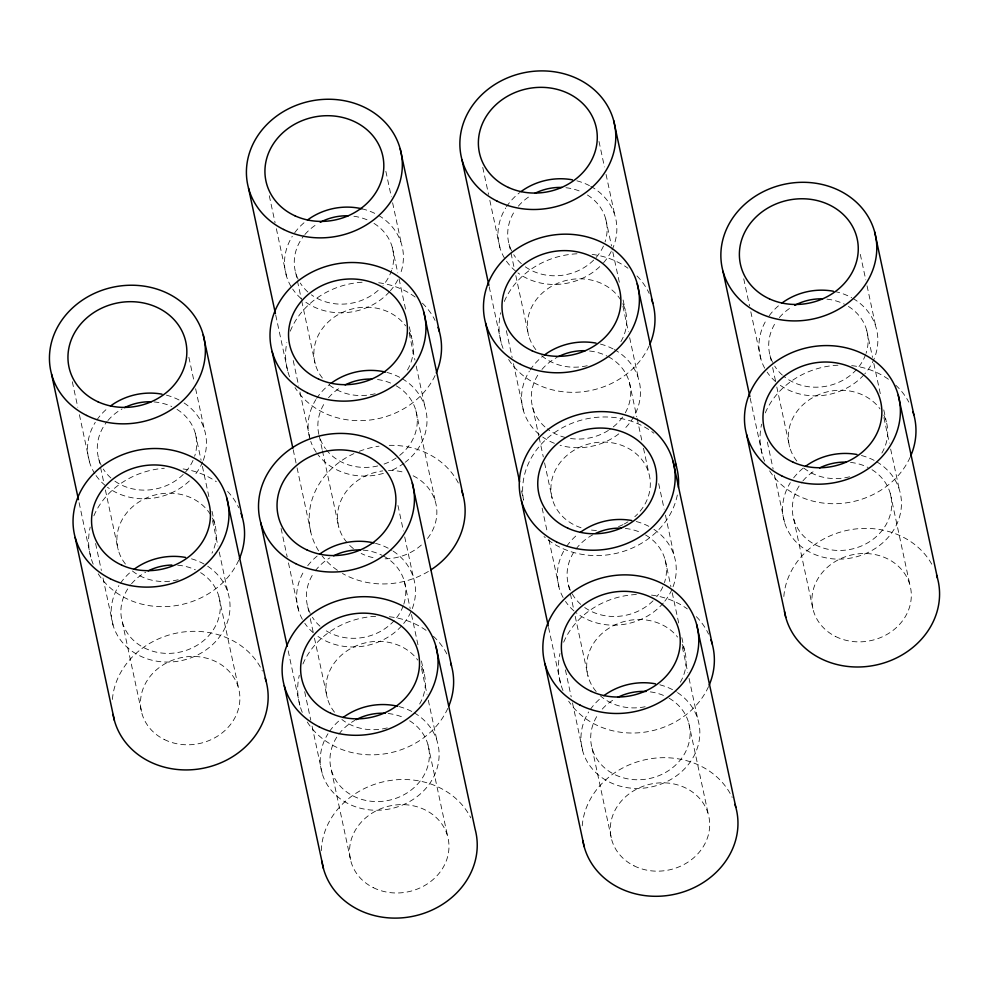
<?xml version="1.0" encoding="UTF-8"?>
<svg xmlns="http://www.w3.org/2000/svg" width="989" height="989" viewBox="0 0 989 989"><rect width="100%" height="100%" fill="white"/><g stroke="black" fill="none" stroke-linecap="round" stroke-linejoin="round"><path stroke-width="0.74" stroke-dasharray="4.95 3.71" d="M860.306 254.371L865.771 279.85M867.056 285.833L875.722 326.296M866.747 330.462L872.533 357.425M873.819 363.42L880.556 394.895M883.77 409.879L886.342 421.858M883.906 417.642L889.371 443.121M890.656 449.105L899.335 489.567M890.347 493.734L909.942 585.129M770.072 355.57L771.358 361.566M772.644 367.562L775.537 381.049M776.81 387.033L789.667 446.979M743.74 278.824L749.526 305.786M750.812 311.782L761.097 359.736M793.673 518.842L813.267 610.25M767.353 442.095L773.126 469.058M774.412 475.054L784.697 523.008M750.194 398.221L762.173 454.112M599 141.464L604.452 166.931M606.059 174.423L614.738 214.885M605.763 219.051L611.536 246.014M612.821 252.01L619.893 284.98M623.107 299.964L625.357 310.447M622.922 306.231L628.386 331.698M629.672 337.694L638.338 378.157M658.699 483.67L664.163 509.137M665.449 515.133L674.115 555.595M629.363 382.323L636.755 416.777M637.077 418.273L641.886 440.76M643.493 448.252L648.957 473.719M665.14 559.762L670.925 586.724M672.211 592.72L678.949 624.183M681.841 637.67L684.734 651.158M682.299 646.942L687.763 672.409M689.049 678.405L697.715 718.867M688.74 723.021L708.334 814.429M509.075 244.159L510.683 251.651M511.004 253.147L514.54 269.638M515.825 275.622L528.67 335.568M482.756 167.413L488.541 194.376M489.827 200.371L500.1 248.326M532.688 407.431L538.782 435.902M539.104 437.398L543.282 456.881M544.568 462.877L552.282 498.827M568.465 584.87L570.072 592.362M570.393 593.857L573.595 608.841M575.202 616.332L588.059 676.278M506.356 330.672L512.141 357.647M513.427 363.643L523.7 411.597M542.133 508.111L547.276 532.094M548.883 539.586L559.477 589.036M592.065 748.141L611.659 839.537M489.209 286.798L501.188 342.701M565.411 669.887L571.197 696.862M572.483 702.858L583.09 752.308M521.549 490.865L523.49 499.927M548.586 627.508L560.565 683.411M385.858 171.32L391.323 196.786M392.608 202.782L401.274 243.245M392.299 247.398L397.763 272.877M399.049 278.873L406.12 311.832M409.322 326.815L411.894 338.807M409.137 333.083L414.923 360.058M416.208 366.054L424.887 406.516M415.899 410.67L435.494 502.078M397.961 505.478L403.425 530.957M404.711 536.953L413.39 577.403M404.402 581.569L410.188 608.544M411.473 614.54L418.223 646.002M421.425 660.986L423.997 672.977M421.561 668.749L427.025 694.229M428.311 700.224L436.99 740.674M428.002 744.841L447.609 836.249M295.624 272.519L301.41 299.494M301.732 300.99L315.219 363.915M269.292 195.76L275.078 222.735M276.364 228.731L286.649 276.685M322.117 449.278L319.224 435.79A49.957 43.899 -12.1 0 0 325.505 448.722M322.439 450.774L338.819 527.186M293.226 360.528L298.678 386.007M299.964 392.003L310.249 439.944A59.748 52.516 -12.1 0 1 315.874 399.605M275.746 315.157L287.737 371.06M293.201 449.723L296.762 466.338M297.083 467.859L311.337 534.332M307.727 606.677L309.013 612.673M310.299 618.669L313.192 632.156M314.477 638.152L327.322 698.086M281.086 528.435L287.181 556.906M288.467 562.902L298.752 610.843M331.327 769.949L350.922 861.357M304.686 691.707L310.781 720.177M312.067 726.161L322.352 774.115M288.17 650.836L299.84 705.231M188.887 357.301L194.029 381.272M195.637 388.764L204.303 429.226M195.328 433.392L201.113 460.355M202.399 466.351L209.136 497.826M212.029 511.301L214.922 524.788M212.487 520.573L217.951 546.039M219.237 552.035L227.903 592.498M218.928 596.664L238.522 688.06M98.653 458.5L100.26 465.992M100.581 467.488L104.105 483.98M105.39 489.963L118.247 549.909M72.321 381.754L77.785 407.221M79.392 414.712L89.665 462.667M122.253 621.772L141.847 713.18M95.599 543.517L101.385 570.492M102.992 577.984L113.278 625.938M79.095 502.659L90.753 557.042M910.152 457.277A78.366 68.871 -12.1 0 1 842.208 503.339A78.366 68.871 -12.1 0 1 769.467 470.64M764.608 461.22A78.366 68.871 -12.1 0 1 761.617 424.17M765.276 412.895A78.366 68.871 -12.1 0 1 838.647 365.176M851.69 365.633A78.366 68.871 -12.1 0 1 890.1 380.468M895.737 385.178A78.366 68.871 -12.1 0 1 908.817 402.115M883.807 415.12A49.957 43.899 -12.1 0 1 880.371 455.496M849.588 476.785A49.957 43.899 -12.1 0 1 801.931 466.474M796.837 461.084A49.957 43.899 -12.1 0 1 810.832 398.752A49.957 43.899 -12.1 0 1 880.062 408.927M848.426 306.429A49.957 43.899 -12.1 0 1 866.067 353.32M865.573 354.717A49.957 43.899 -12.1 0 1 857.475 368.452M856.561 369.503A49.957 43.899 -12.1 0 1 783.461 376.043M782.336 375.078A49.957 43.899 -12.1 0 1 774.708 366.103M772.607 362.308A49.957 43.899 -12.1 0 1 776.044 321.932M779.344 317.58A49.957 43.899 -12.1 0 1 792.226 306.738M826.928 299.148A49.957 43.899 -12.1 0 1 844.408 304.179M853.013 298.468A59.748 52.516 -12.1 0 1 864.868 373.755M863.879 374.88A59.748 52.516 -12.1 0 1 778.924 384.338M775.586 381.643A59.748 52.516 -12.1 0 1 767.13 372.136M764.707 368.192A59.748 52.516 -12.1 0 1 766.71 319.385M769.17 315.763A59.748 52.516 -12.1 0 1 780.667 304.019M834.877 291.532A59.748 52.516 -12.1 0 1 851.727 297.738M872.026 469.701A49.957 43.899 -12.1 0 1 881.743 530.932A49.957 43.899 -12.1 0 1 812.29 543.048A49.957 43.899 -12.1 0 1 802.067 481.915M802.944 480.839A49.957 43.899 -12.1 0 1 815.826 470.01M850.528 462.407A49.957 43.899 -12.1 0 1 868.008 467.451M876.613 461.739A59.748 52.516 -12.1 0 1 891.534 533.145A59.748 52.516 -12.1 0 1 810.869 552.703A59.748 52.516 -12.1 0 1 790.322 482.657M793.66 477.848A59.748 52.516 -12.1 0 1 803.068 468.242M861.444 455.496A59.748 52.516 -12.1 0 1 875.327 461.01M783.832 596.515A78.366 68.871 -12.1 0 1 848.426 530.092A78.366 68.871 -12.1 0 1 933.121 566.734M581.038 527.755A49.957 43.899 -12.1 0 1 557.994 465.584A49.957 43.899 -12.1 0 1 631.736 450.403A49.957 43.899 -12.1 0 1 634.814 516.691M628.015 521.796A49.957 43.899 -12.1 0 1 624.306 523.947M623.045 524.603A49.957 43.899 -12.1 0 1 617.729 526.902M596.416 530.438A49.957 43.899 -12.1 0 1 587.849 529.523M608.383 356.745A49.957 43.899 -12.1 0 1 623.391 415.949M622.625 417.061A49.957 43.899 -12.1 0 1 609.62 429.609M608.42 430.4A49.957 43.899 -12.1 0 1 569.664 438.362M565.51 437.521A49.957 43.899 -12.1 0 1 547.251 428.843M544.951 426.927A49.957 43.899 -12.1 0 1 538.659 373.793M541.96 369.429A49.957 43.899 -12.1 0 1 557.326 357.202M589.543 350.996A49.957 43.899 -12.1 0 1 607.011 356.04M614.342 349.587A59.748 52.516 -12.1 0 1 623.354 429.931M618.768 433.874A59.748 52.516 -12.1 0 1 560.108 445.26M554.384 443.307A59.748 52.516 -12.1 0 1 542.714 437.039M539.277 434.418A59.748 52.516 -12.1 0 1 529.325 371.246M530.104 370.022A59.748 52.516 -12.1 0 1 543.282 355.879M600.459 344.085A59.748 52.516 -12.1 0 1 613.032 348.894M677.329 495.019A78.366 68.871 -12.1 0 1 622.885 551.565A78.366 68.871 -12.1 0 1 544.024 536.557M523.502 500.125A78.366 68.871 -12.1 0 1 564.373 426.704A78.366 68.871 -12.1 0 1 653.877 433.219M590.742 186.328A59.748 52.516 -12.1 0 1 611.894 250.168M611.251 251.466A59.748 52.516 -12.1 0 1 601.868 264.558M599.754 266.659A59.748 52.516 -12.1 0 1 517.939 272.927M515.677 271.147A59.748 52.516 -12.1 0 1 506.145 260.725M504.489 258.129A59.748 52.516 -12.1 0 1 505.725 207.974M506.504 206.75A59.748 52.516 -12.1 0 1 519.67 192.608M576.859 180.814A59.748 52.516 -12.1 0 1 589.432 185.623M587.429 195.018A49.957 43.899 -12.1 0 1 605.07 241.909M603.463 246.063A49.957 43.899 -12.1 0 1 594.624 259.118M593.647 260.107A49.957 43.899 -12.1 0 1 522.476 264.632M521.351 263.655A49.957 43.899 -12.1 0 1 513.724 254.692M511.61 250.897A49.957 43.899 -12.1 0 1 515.046 210.521M518.347 206.157A49.957 43.899 -12.1 0 1 531.241 195.328M565.943 187.725A49.957 43.899 -12.1 0 1 582.175 192.175M622.823 303.71A49.957 43.899 -12.1 0 1 619.386 344.085M587.194 365.72A49.957 43.899 -12.1 0 1 540.946 355.063M535.853 349.673A49.957 43.899 -12.1 0 1 551.207 286.513A49.957 43.899 -12.1 0 1 620.709 299.914M649.155 345.853A78.366 68.871 -12.1 0 1 581.223 391.928A78.366 68.871 -12.1 0 1 508.47 359.23M503.055 348.4A78.366 68.871 -12.1 0 1 500.619 312.759M504.291 301.484A78.366 68.871 -12.1 0 1 579.097 253.716M592.139 254.396A78.366 68.871 -12.1 0 1 627.928 268.192M636.978 275.931A78.366 68.871 -12.1 0 1 649.192 293.424M682.2 644.42A49.957 43.899 -12.1 0 1 680.37 682.225M645.162 706.739A49.957 43.899 -12.1 0 1 600.323 695.774M596.169 691.534A49.957 43.899 -12.1 0 1 607.864 628.93A49.957 43.899 -12.1 0 1 677.564 637.052M677.502 692.597A59.748 52.516 -12.1 0 1 688.74 764.027A59.748 52.516 -12.1 0 1 608.371 781.557A59.748 52.516 -12.1 0 1 588.702 711.956M590.309 709.521A59.748 52.516 -12.1 0 1 601.46 697.542M659.836 684.796A59.748 52.516 -12.1 0 1 676.266 691.793M669.096 698.197A49.957 43.899 -12.1 0 1 681.606 758.328A49.957 43.899 -12.1 0 1 613.489 773.954A49.957 43.899 -12.1 0 1 598.036 714.503M602.252 709.101A49.957 43.899 -12.1 0 1 615.455 698.593M650.354 691.88A49.957 43.899 -12.1 0 1 666.401 696.751M321.326 850.627A78.366 68.871 -12.1 0 1 384.412 781.557A78.366 68.871 -12.1 0 1 470.776 817.854M409.681 720.808A49.957 43.899 -12.1 0 1 420.251 780.964A49.957 43.899 -12.1 0 1 352.307 795.527A49.957 43.899 -12.1 0 1 337.298 736.323M338.881 734.11A49.957 43.899 -12.1 0 1 354.717 720.412M388.183 713.526A49.957 43.899 -12.1 0 1 404.427 717.965M414.267 712.846A59.748 52.516 -12.1 0 1 429.189 784.265A59.748 52.516 -12.1 0 1 348.524 803.822A59.748 52.516 -12.1 0 1 327.977 733.764M329.572 731.341A59.748 52.516 -12.1 0 1 340.723 719.349M399.111 706.603A59.748 52.516 -12.1 0 1 412.982 712.117M447.807 708.384A78.366 68.871 -12.1 0 1 379.863 754.446A78.366 68.871 -12.1 0 1 307.122 721.76M302.263 712.34A78.366 68.871 -12.1 0 1 299.271 675.277M302.931 664.002A78.366 68.871 -12.1 0 1 377.749 616.246M389.345 616.74A78.366 68.871 -12.1 0 1 427.767 631.575M433.392 636.286A78.366 68.871 -12.1 0 1 447.844 655.942M421.462 666.24A49.957 43.899 -12.1 0 1 419.633 704.032M387.243 727.892A49.957 43.899 -12.1 0 1 341.885 719.498M334.492 712.204A49.957 43.899 -12.1 0 1 348.487 649.872A49.957 43.899 -12.1 0 1 417.717 660.034M383.423 555.991A49.957 43.899 -12.1 0 1 403.722 604.44M403.24 605.824A49.957 43.899 -12.1 0 1 395.13 619.571M394.215 620.61A49.957 43.899 -12.1 0 1 323.514 629.004M319.991 626.185A49.957 43.899 -12.1 0 1 312.376 617.223M310.262 613.427A49.957 43.899 -12.1 0 1 313.698 573.051M315.268 570.838A49.957 43.899 -12.1 0 1 329.881 557.858M363.148 550.119A49.957 43.899 -12.1 0 1 382.063 555.286M708.544 686.564A78.366 68.871 -12.1 0 1 641.441 732.552A78.366 68.871 -12.1 0 1 568.675 701.213M562.988 690.52A78.366 68.871 -12.1 0 1 559.997 653.469M563.668 642.195A78.366 68.871 -12.1 0 1 637.04 594.476M651.516 595.106A78.366 68.871 -12.1 0 1 687.318 608.903M696.355 616.642A78.366 68.871 -12.1 0 1 708.569 634.134M582.224 825.803A78.366 68.871 -12.1 0 1 647.659 759.231A78.366 68.871 -12.1 0 1 732.181 797.406M393.165 551.133A59.748 52.516 -12.1 0 1 402.523 624.863M401.534 625.988A59.748 52.516 -12.1 0 1 316.579 635.445M313.241 632.75A59.748 52.516 -12.1 0 1 304.785 623.255M302.362 619.312A59.748 52.516 -12.1 0 1 304.377 570.492M307.715 565.696A59.748 52.516 -12.1 0 1 317.123 556.078M375.499 543.332A59.748 52.516 -12.1 0 1 391.928 550.341M645.496 534.938A49.957 43.899 -12.1 0 1 664.447 582.62M662.84 586.774A49.957 43.899 -12.1 0 1 656.745 596.688M653.024 600.817A49.957 43.899 -12.1 0 1 584.252 607.197M580.728 604.366A49.957 43.899 -12.1 0 1 570.999 591.607M570.381 590.297A49.957 43.899 -12.1 0 1 574.436 551.232M576.006 549.019A49.957 43.899 -12.1 0 1 593.103 534.641M625.32 528.435A49.957 43.899 -12.1 0 1 641.564 532.886M653.902 529.325A59.748 52.516 -12.1 0 1 672.458 588.245M671.89 589.568A59.748 52.516 -12.1 0 1 664.225 601.905M663.26 603.055A59.748 52.516 -12.1 0 1 576.167 612.76M573.966 610.942A59.748 52.516 -12.1 0 1 565.523 601.436M563.1 597.492A59.748 52.516 -12.1 0 1 565.102 548.685M566.709 546.249A59.748 52.516 -12.1 0 1 577.86 534.27M636.236 521.524A59.748 52.516 -12.1 0 1 648.821 526.333M238.732 560.207A78.366 68.871 -12.1 0 1 170.788 606.269A78.366 68.871 -12.1 0 1 98.047 573.571M93.176 564.15A78.366 68.871 -12.1 0 1 90.184 527.1M93.856 515.825A78.366 68.871 -12.1 0 1 164.31 468.267M183.138 468.934A78.366 68.871 -12.1 0 1 216.294 481.68M227.618 491.397A78.366 68.871 -12.1 0 1 238.757 507.765M212.388 518.051A49.957 43.899 -12.1 0 1 211.98 553.172M178.156 579.715A49.957 43.899 -12.1 0 1 130.511 569.404M125.418 564.014A49.957 43.899 -12.1 0 1 140.772 500.854A49.957 43.899 -12.1 0 1 210.274 514.255M177.006 409.359A49.957 43.899 -12.1 0 1 194.635 456.25M193.028 460.404A49.957 43.899 -12.1 0 1 184.189 473.459M183.212 474.448A49.957 43.899 -12.1 0 1 112.041 478.973M110.916 477.996A49.957 43.899 -12.1 0 1 103.289 469.033M101.187 465.238A49.957 43.899 -12.1 0 1 107.035 421.574M107.925 420.51A49.957 43.899 -12.1 0 1 122.043 408.952M154.074 401.942A49.957 43.899 -12.1 0 1 171.752 406.516M200.606 572.631A49.957 43.899 -12.1 0 1 210.323 633.862A49.957 43.899 -12.1 0 1 140.871 645.978A49.957 43.899 -12.1 0 1 130.647 584.845M131.525 583.77A49.957 43.899 -12.1 0 1 145.643 572.223M177.674 565.201A49.957 43.899 -12.1 0 1 195.352 569.788M207.69 566.227A59.748 52.516 -12.1 0 1 218.928 637.658A59.748 52.516 -12.1 0 1 138.559 655.188A59.748 52.516 -12.1 0 1 118.89 585.587M120.497 583.151A59.748 52.516 -12.1 0 1 131.648 571.172M191.495 558.822A59.748 52.516 -12.1 0 1 206.454 565.424M112.412 699.433A78.366 68.871 -12.1 0 1 177.847 632.861A78.366 68.871 -12.1 0 1 262.369 671.036M413.155 475.796A49.957 43.899 -12.1 0 1 426.222 540.068M421.351 545.05A49.957 43.899 -12.1 0 1 382.966 558.797M373.014 557.598A49.957 43.899 -12.1 0 1 361.17 553.469M353.394 548.598A49.957 43.899 -12.1 0 1 347.918 543.567M346.929 542.442A49.957 43.899 -12.1 0 1 341.91 498.505A49.957 43.899 -12.1 0 1 382.718 470.9M388.492 470.467A49.957 43.899 -12.1 0 1 405.391 472.73M428.385 571.444A78.366 68.871 -12.1 0 1 342.466 573.459M337.447 570.294A78.366 68.871 -12.1 0 1 322.105 555.855M318.619 550.861A78.366 68.871 -12.1 0 1 353.877 453.617M359.254 451.318A78.366 68.871 -12.1 0 1 379.047 446.175M389.246 445.347A78.366 68.871 -12.1 0 1 458.673 483.683M402.164 378.676A59.748 52.516 -12.1 0 1 405.305 462.222M404.093 463.149A59.748 52.516 -12.1 0 1 390.049 471.024M383.361 473.372A59.748 52.516 -12.1 0 1 317.926 454.606M316.282 452.356A59.748 52.516 -12.1 0 1 310.731 441.391M316.653 398.382A59.748 52.516 -12.1 0 1 329.819 384.239M387.008 372.433A59.748 52.516 -12.1 0 1 400.879 377.946M396.268 385.846A49.957 43.899 -12.1 0 1 397.343 457.153M396.169 457.969A49.957 43.899 -12.1 0 1 383.299 464.348M377.749 465.943A49.957 43.899 -12.1 0 1 326.395 449.896M318.878 434.406A49.957 43.899 -12.1 0 1 325.196 402.152M328.496 397.788A49.957 43.899 -12.1 0 1 341.378 386.959M377.514 379.529A49.957 43.899 -12.1 0 1 393.56 384.4M435.086 375.536A78.366 68.871 -12.1 0 1 366.968 420.35A78.366 68.871 -12.1 0 1 295.019 387.589M289.592 376.76A78.366 68.871 -12.1 0 1 286.835 342.614M290.272 331.167A78.366 68.871 -12.1 0 1 364.199 282.125M378.688 282.755A78.366 68.871 -12.1 0 1 415.664 297.417M422.414 303.19A78.366 68.871 -12.1 0 1 435.073 320.411M409.359 332.069A49.957 43.899 -12.1 0 1 405.923 372.445M375.14 393.733A49.957 43.899 -12.1 0 1 327.483 383.423M322.389 378.033A49.957 43.899 -12.1 0 1 336.384 315.701A49.957 43.899 -12.1 0 1 405.614 325.863M373.978 223.378A49.957 43.899 -12.1 0 1 392.052 268.872M391.619 270.269A49.957 43.899 -12.1 0 1 383.027 285.401M378.157 290.37A49.957 43.899 -12.1 0 1 311.411 294.833M307.888 292.015A49.957 43.899 -12.1 0 1 300.273 283.052M298.159 279.257A49.957 43.899 -12.1 0 1 304.019 235.592M304.896 234.517A49.957 43.899 -12.1 0 1 317.778 223.687M353.914 216.257A49.957 43.899 -12.1 0 1 368.724 220.535M378.564 215.417A59.748 52.516 -12.1 0 1 400.149 274.571M397.801 279.825A59.748 52.516 -12.1 0 1 390.42 290.704M389.431 291.817A59.748 52.516 -12.1 0 1 304.476 301.274M301.138 298.579A59.748 52.516 -12.1 0 1 292.682 289.085M291.026 286.489A59.748 52.516 -12.1 0 1 292.262 236.334M294.722 232.699A59.748 52.516 -12.1 0 1 306.219 220.967M361.925 208.803A59.748 52.516 -12.1 0 1 377.279 214.675M184.09 402.956A59.748 52.516 -12.1 0 1 203.178 460.553M202.646 461.875A59.748 52.516 -12.1 0 1 194.413 475.548M189.319 481A59.748 52.516 -12.1 0 1 107.504 487.268M105.242 485.488A59.748 52.516 -12.1 0 1 95.71 475.066M94.87 473.78A59.748 52.516 -12.1 0 1 95.29 422.315M96.897 419.892A59.748 52.516 -12.1 0 1 108.048 407.901M166.424 395.155A59.748 52.516 -12.1 0 1 179.009 399.964M835.618 636.52A49.957 43.899 -12.1 0 0 911.302 596.528A49.957 43.899 -12.1 0 0 837.918 560.021A49.957 43.899 -12.1 0 0 835.618 636.52M633.998 865.82A49.957 43.899 -12.1 0 0 709.682 825.827A49.957 43.899 -12.1 0 0 636.298 789.309A49.957 43.899 -12.1 0 0 633.998 865.82M373.273 887.64A49.957 43.899 -12.1 0 0 448.957 847.635A49.957 43.899 -12.1 0 0 375.573 811.128A49.957 43.899 -12.1 0 0 373.273 887.64M164.186 739.451A49.957 43.899 -12.1 0 0 239.87 699.458A49.957 43.899 -12.1 0 0 166.486 662.951A49.957 43.899 -12.1 0 0 164.186 739.451"/><path stroke-width="1.48" d="M874.635 231.921L913.836 414.725M898.247 395.18L937.436 577.996M722.984 271.307L749.872 396.7M746.584 434.579L785.785 617.383M613.65 120.497L652.839 303.314M637.25 283.769L676.439 466.585M673.027 461.208L712.228 644.024M696.639 624.479L735.828 807.284M461.999 159.897L488.875 285.289M485.599 323.168L519.608 481.804M521.376 500.607L548.265 626M544.976 663.879L584.178 846.683M400.199 148.857L439.388 331.661M423.799 312.128L462.988 494.933M412.302 483.028L451.491 665.832M435.902 646.299L475.091 829.103A78.366 68.871 -12.1 0 1 413.266 916.234A78.366 68.871 -12.1 0 1 321.907 861.147M248.536 188.256L275.424 313.649M272.148 351.528L292.868 448.215M260.639 522.415L287.206 646.312M284.251 685.686L323.44 868.503M203.215 334.851L242.416 517.655M226.827 498.11L266.016 680.927M51.564 374.238L78.452 499.63M75.164 537.509L114.365 720.313M912.971 411.857A78.366 68.871 -12.1 0 1 910.733 455.941M794.711 305.341A49.957 43.899 -12.1 0 1 822.613 298.851M781.891 303.091A59.748 52.516 -12.1 0 1 833.393 291.236M936.571 575.128A78.366 68.871 -12.1 0 1 878.108 664.559A78.366 68.871 -12.1 0 1 784.487 611.536M805.491 466.363A59.748 52.516 -12.1 0 1 856.993 454.507M819.584 467.958A49.957 43.899 -12.1 0 1 846.213 462.123M558.6 356.547A49.957 43.899 -12.1 0 1 585.216 350.712M675.586 463.717A78.366 68.871 -12.1 0 1 678.392 487.453M544.494 354.952A59.748 52.516 -12.1 0 1 596.008 343.096M520.894 191.681A59.748 52.516 -12.1 0 1 572.408 179.825M535 193.275A49.957 43.899 -12.1 0 1 561.616 187.44M651.504 299.024A78.366 68.871 -12.1 0 1 649.748 344.531M355.978 719.72A49.957 43.899 -12.1 0 1 385.314 713.292M450.625 662.976A78.366 68.871 -12.1 0 1 448.944 705.726M710.881 639.735A78.366 68.871 -12.1 0 1 709.125 685.241M734.963 804.428A78.366 68.871 -12.1 0 1 676.501 893.858A78.366 68.871 -12.1 0 1 582.88 840.835M319.546 554.211A59.748 52.516 -12.1 0 1 374.027 542.973M333.639 555.806A49.957 43.899 -12.1 0 1 360.268 549.958M343.146 717.47A59.748 52.516 -12.1 0 1 397.627 706.245M617.977 697.257A49.957 43.899 -12.1 0 1 646.04 691.472M603.883 695.663A59.748 52.516 -12.1 0 1 655.386 683.807M595.675 533.368A49.957 43.899 -12.1 0 1 621.005 528.151M580.283 532.391A59.748 52.516 -12.1 0 1 631.786 520.535M265.151 678.058A78.366 68.871 -12.1 0 1 206.689 767.489A78.366 68.871 -12.1 0 1 113.067 714.466M241.069 513.365A78.366 68.871 -12.1 0 1 239.313 558.872M461.64 490.655A78.366 68.871 -12.1 0 1 431.019 569.788M331.043 383.312A59.748 52.516 -12.1 0 1 385.525 372.074M345.136 384.906A49.957 43.899 -12.1 0 1 371.765 379.071M438.04 327.384A78.366 68.871 -12.1 0 1 436.285 372.89M320.263 222.29A49.957 43.899 -12.1 0 1 348.165 215.8M307.443 220.04A59.748 52.516 -12.1 0 1 361.925 208.803M134.071 569.293A59.748 52.516 -12.1 0 1 185.573 557.437M148.165 570.888A49.957 43.899 -12.1 0 1 171.913 565.04M110.471 406.022A59.748 52.516 -12.1 0 1 161.973 394.166M124.565 407.629A49.957 43.899 -12.1 0 1 151.193 401.781M758.044 312.524A78.366 68.871 -12.1 0 0 876.761 249.784A78.366 68.871 -12.1 0 0 761.641 192.521A78.366 68.871 -12.1 0 0 758.044 312.524M769.454 298.888A59.748 52.516 -12.1 0 0 858.267 248.437A59.748 52.516 -12.1 0 0 768.725 207.517A59.748 52.516 -12.1 0 0 769.454 298.888M793.054 462.16A59.748 52.516 -12.1 0 0 881.867 411.708A59.748 52.516 -12.1 0 0 792.325 370.776A59.748 52.516 -12.1 0 0 793.054 462.16M781.644 475.796A78.366 68.871 -12.1 0 0 900.361 413.056A78.366 68.871 -12.1 0 0 785.254 355.793A78.366 68.871 -12.1 0 0 781.644 475.796M532.057 350.749A59.748 52.516 -12.1 0 0 620.882 300.297A59.748 52.516 -12.1 0 0 531.34 259.365A59.748 52.516 -12.1 0 0 532.057 350.749M520.647 364.385A78.366 68.871 -12.1 0 0 639.364 301.645A78.366 68.871 -12.1 0 0 524.257 244.382A78.366 68.871 -12.1 0 0 520.647 364.385M508.457 187.477A59.748 52.516 -12.1 0 0 597.282 137.026A59.748 52.516 -12.1 0 0 507.74 96.094A59.748 52.516 -12.1 0 0 508.457 187.477M497.047 201.113A78.366 68.871 -12.1 0 0 615.764 138.373A78.366 68.871 -12.1 0 0 500.657 81.11A78.366 68.871 -12.1 0 0 497.047 201.113M319.299 726.915A78.366 68.871 -12.1 0 0 438.016 664.163A78.366 68.871 -12.1 0 0 322.909 606.9A78.366 68.871 -12.1 0 0 319.299 726.915M591.447 691.447A59.748 52.516 -12.1 0 0 680.259 641.008A59.748 52.516 -12.1 0 0 590.717 600.076A59.748 52.516 -12.1 0 0 591.447 691.447M295.699 563.643A78.366 68.871 -12.1 0 0 414.416 500.904A78.366 68.871 -12.1 0 0 299.308 443.628A78.366 68.871 -12.1 0 0 295.699 563.643M330.709 713.267A59.748 52.516 -12.1 0 0 419.521 662.815A59.748 52.516 -12.1 0 0 329.98 621.896A59.748 52.516 -12.1 0 0 330.709 713.267M556.436 541.824A78.366 68.871 -12.1 0 0 675.153 479.084A78.366 68.871 -12.1 0 0 560.034 421.821A78.366 68.871 -12.1 0 0 556.436 541.824M580.036 705.095A78.366 68.871 -12.1 0 0 698.753 642.356A78.366 68.871 -12.1 0 0 583.634 585.092A78.366 68.871 -12.1 0 0 580.036 705.095M307.109 549.995A59.748 52.516 -12.1 0 0 395.921 499.556A59.748 52.516 -12.1 0 0 306.38 458.624A59.748 52.516 -12.1 0 0 307.109 549.995M567.847 528.188A59.748 52.516 -12.1 0 0 656.659 477.736A59.748 52.516 -12.1 0 0 567.117 436.804A59.748 52.516 -12.1 0 0 567.847 528.188M121.635 565.09A59.748 52.516 -12.1 0 0 210.447 514.639A59.748 52.516 -12.1 0 0 120.905 473.706A59.748 52.516 -12.1 0 0 121.635 565.09M110.224 578.726A78.366 68.871 -12.1 0 0 228.941 515.986A78.366 68.871 -12.1 0 0 113.822 458.723A78.366 68.871 -12.1 0 0 110.224 578.726M86.624 415.454A78.366 68.871 -12.1 0 0 205.341 352.714A78.366 68.871 -12.1 0 0 90.222 295.451A78.366 68.871 -12.1 0 0 86.624 415.454M307.196 392.744A78.366 68.871 -12.1 0 0 425.913 330.005A78.366 68.871 -12.1 0 0 310.806 272.729A78.366 68.871 -12.1 0 0 307.196 392.744M318.606 379.096A59.748 52.516 -12.1 0 0 407.419 328.657A59.748 52.516 -12.1 0 0 317.877 287.725A59.748 52.516 -12.1 0 0 318.606 379.096M283.596 229.473A78.366 68.871 -12.1 0 0 402.313 166.733A78.366 68.871 -12.1 0 0 287.193 109.47A78.366 68.871 -12.1 0 0 283.596 229.473M295.006 215.825A59.748 52.516 -12.1 0 0 383.819 165.386A59.748 52.516 -12.1 0 0 294.277 124.453A59.748 52.516 -12.1 0 0 295.006 215.825M98.035 401.818A59.748 52.516 -12.1 0 0 186.847 351.367A59.748 52.516 -12.1 0 0 97.305 310.435A59.748 52.516 -12.1 0 0 98.035 401.818"/></g></svg>
